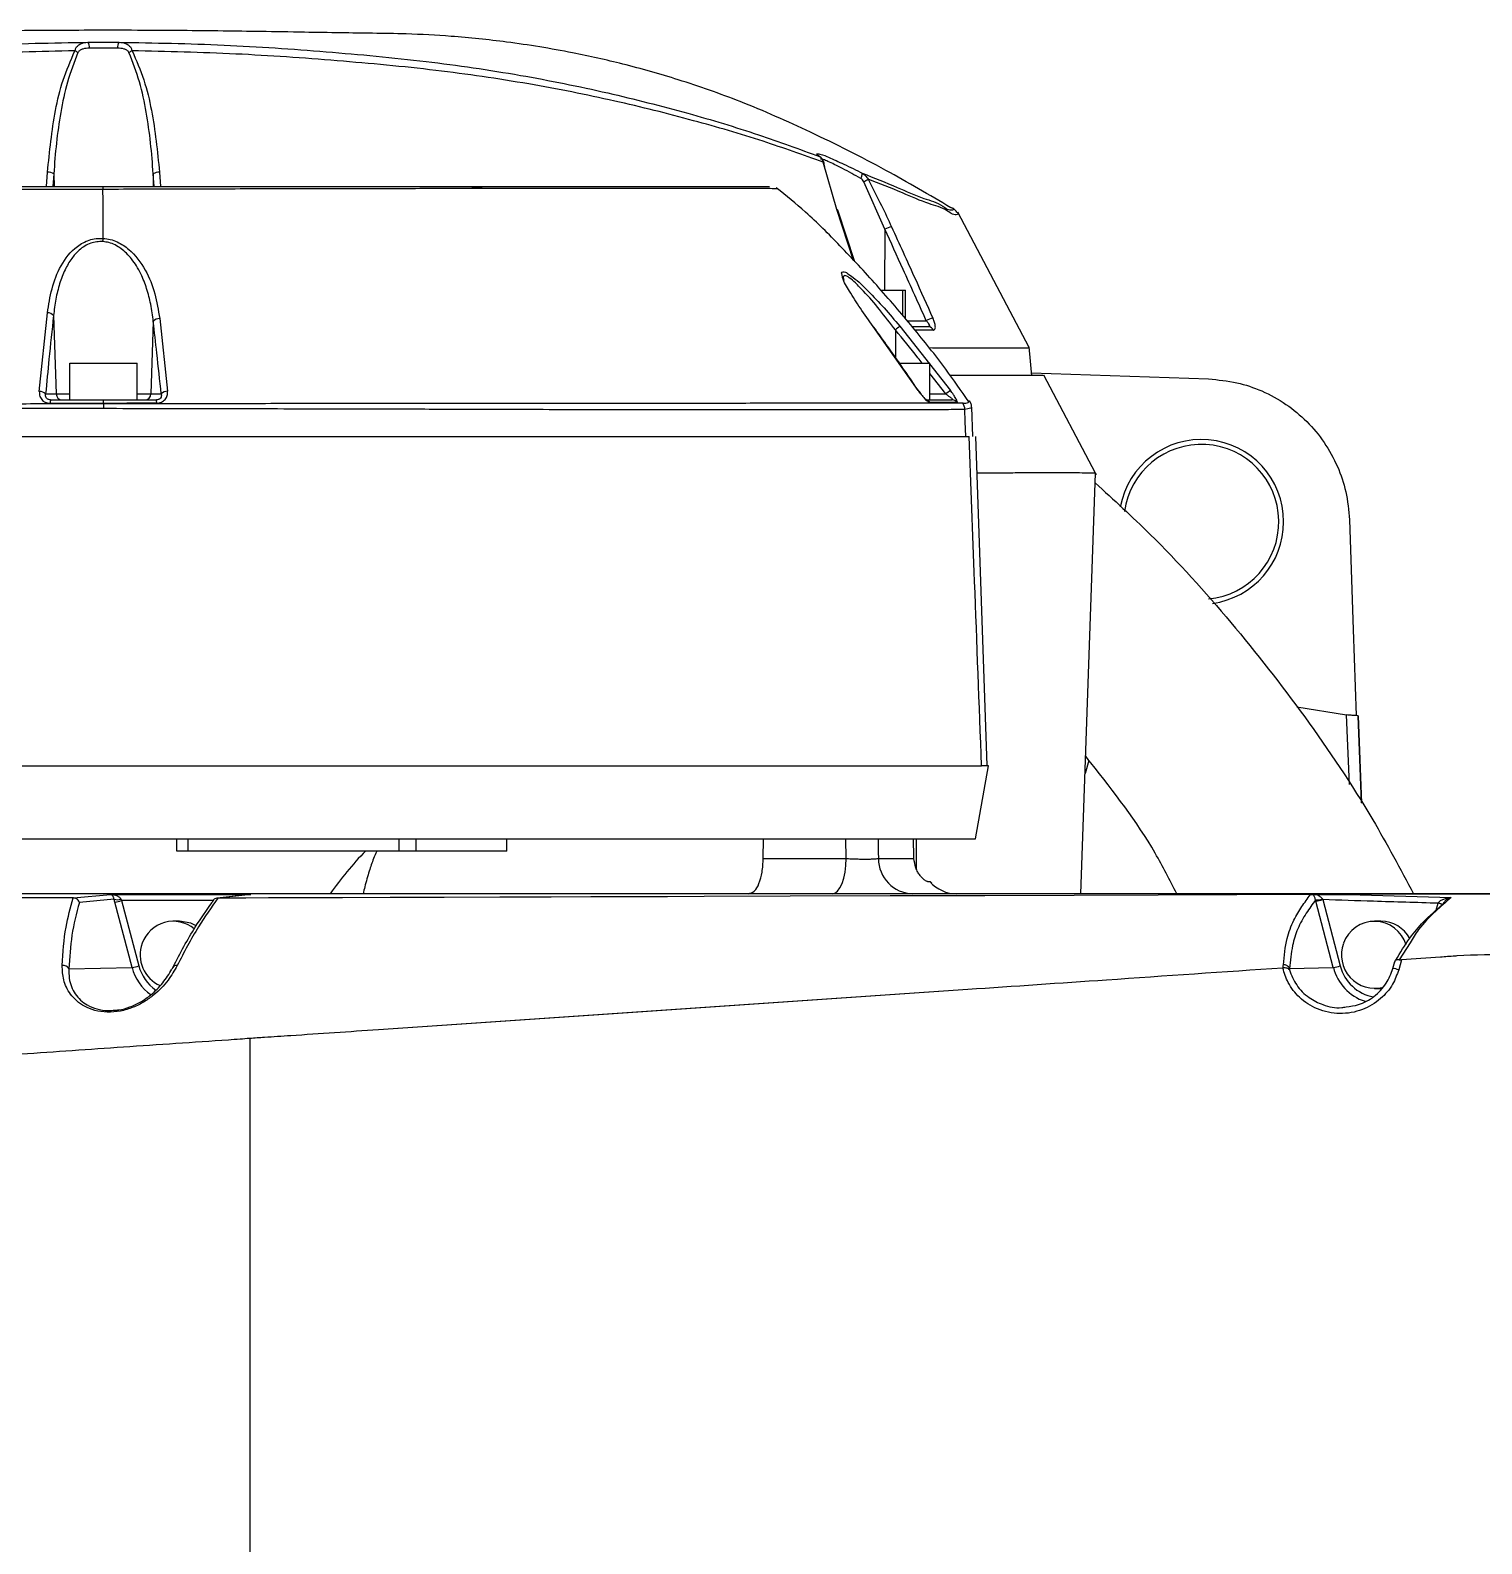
# Model space of a CAD drawing. Header units: millimetres. Extents: x -356 to 237, y 0 to 365.
# Drawn here: x 105.347 to 110.032, y 249.811 to 254.697 of the extents above; entities that cross this region are included whole.
import ezdxf

# ---------------------------------------------------------------- set-up
doc = ezdxf.new("R2010")
doc.units = ezdxf.units.MM

msp = doc.modelspace()

# ---------------------------------------------------------------- linework, layer by layer
at = {"color": 7, "linetype": 'Continuous', "lineweight": 25}
for p, q in [((107.8984, 254.2867), (107.8981, 254.2854)), ((105.3997, 254.1926), (105.4028, 254.2386)), ((105.4231, 254.233), (105.4204, 254.1926)), ((105.4231, 254.233), (105.4238, 254.1926)), ((105.744, 254.2331), (105.7433, 254.1926)), ((105.7467, 254.1926), (105.744, 254.2331)), ((105.7642, 254.2388), (105.7673, 254.1926)), ((107.9503, 254.1181), (107.9064, 254.2708)), ((107.9088, 254.2631), (107.9105, 254.2567)), ((103.1747, 254.1926), (105.5798, 254.1926)), ((105.5798, 254.1926), (107.7331, 254.1926)), ((106.8055, 254.1873), (106.7726, 254.1876)), ((108.1053, 254.0545), (108.0376, 254.2076)), ((108.0045, 253.9536), (107.9503, 254.1181)), ((108.009, 253.9487), (107.9533, 254.116)), ((108.3201, 254.1238), (108.319, 254.1244)), ((108.1053, 254.0545), (108.1044, 253.858)), ((107.9713, 253.8982), (107.9731, 253.8902)), ((108.0927, 253.858), (108.1638, 253.858)), ((108.1638, 253.858), (108.1721, 253.858)), ((108.1638, 253.7745), (108.1638, 253.858)), ((108.1721, 253.7648), (108.1721, 253.858)), ((105.3764, 253.5306), (105.4026, 253.7845)), ((105.4222, 253.7757), (105.4308, 253.5227)), ((105.7442, 253.7569), (105.7363, 253.5227)), ((105.7648, 253.766), (105.7902, 253.5312)), ((108.2132, 253.5338), (108.068, 253.7404)), ((108.1538, 253.7412), (108.3172, 253.5336)), ((108.1769, 253.7592), (108.2392, 253.7592)), ((108.1935, 253.7399), (108.2457, 253.7399)), ((108.1392, 253.7294), (108.1393, 253.6411)), ((108.262, 253.7285), (108.2028, 253.7283)), ((105.4753, 253.5037), (105.4753, 253.6218)), ((105.4753, 253.6218), (105.6918, 253.6218)), ((105.6918, 253.5037), (105.6918, 253.6218)), ((108.1515, 253.6218), (108.2508, 253.6218)), ((108.2508, 253.5037), (108.2508, 253.6218)), ((108.302, 253.5227), (108.2508, 253.5892)), ((108.6158, 253.5824), (108.3162, 253.5824)), ((108.5789, 253.591), (109.1501, 253.571)), ((108.7853, 253.2674), (108.6182, 253.5837)), ((105.3966, 253.5227), (105.4308, 253.5227)), ((105.4128, 253.5037), (105.5676, 253.5037)), ((105.4308, 253.5227), (105.4753, 253.5227)), ((105.5676, 253.5037), (105.5835, 253.5036)), ((105.5835, 253.5036), (105.5997, 253.5037)), ((105.5997, 253.5037), (105.7541, 253.5037)), ((105.6918, 253.5227), (105.7363, 253.5227)), ((105.7363, 253.5227), (105.7698, 253.5227)), ((108.2202, 253.5242), (108.2148, 253.5319)), ((108.2358, 253.5037), (108.3226, 253.5037)), ((108.2508, 253.5227), (108.302, 253.5227)), ((108.3891, 253.385), (108.3858, 253.4801)), ((102.7642, 253.3855), (108.3774, 253.3855)), ((108.4361, 252.3237), (108.3988, 253.3856)), ((108.7379, 251.9092), (108.7854, 253.2674)), ((108.7883, 253.2616), (108.7854, 253.2673)), ((109.4348, 252.5129), (109.5956, 252.4866)), ((109.6047, 252.262), (109.5956, 252.4866)), ((109.6439, 252.2028), (109.6325, 252.484)), ((109.6328, 252.4839), (109.6442, 252.2023)), ((102.7273, 252.3226), (108.4174, 252.3226)), ((108.3984, 252.0863), (108.44, 252.3226)), ((108.44, 252.3226), (108.4174, 252.3226)), ((108.7638, 252.3399), (108.7515, 252.2981)), ((108.7638, 252.3399), (108.7535, 252.3539)), ((108.7705, 252.332), (108.7638, 252.3399)), ((102.7689, 252.0863), (108.3984, 252.0863)), ((105.8202, 252.047), (105.8202, 252.0863)), ((105.8557, 252.0863), (105.8557, 252.047)), ((106.5383, 252.047), (106.5383, 252.0863)), ((106.5912, 252.0863), (106.5912, 252.047)), ((106.8851, 252.047), (106.8851, 252.0863)), ((107.7129, 252.0232), (107.7137, 252.0863)), ((107.9808, 252.0232), (107.9796, 252.0863)), ((108.1992, 252.0273), (108.1976, 252.0863)), ((108.2078, 251.988), (108.2078, 252.0863)), ((105.8557, 252.047), (105.8202, 252.047)), ((106.5383, 252.047), (105.8557, 252.047)), ((106.5912, 252.047), (106.5383, 252.047)), ((106.8851, 252.047), (106.5912, 252.047)), ((107.7129, 252.0232), (107.9808, 252.0232)), ((108.0846, 252.0232), (108.1994, 252.0232)), ((108.2435, 251.9485), (108.251, 251.9485)), ((108.2567, 251.9433), (108.2511, 251.9493)), ((110.2408, 251.9092), (103.875, 251.9092)), ((105.4854, 251.8959), (105.4864, 251.8959)), ((105.4864, 251.8959), (105.606, 251.9071)), ((105.6177, 251.8919), (105.5056, 251.8814)), ((105.606, 251.9071), (106.059, 251.9071)), ((105.6421, 251.8874), (105.6977, 251.6766)), ((105.937, 251.8874), (105.6421, 251.8874)), ((106.0574, 251.907), (105.9501, 251.8954)), ((106.059, 251.9071), (105.9523, 251.8955)), ((105.9523, 251.8955), (105.9529, 251.8955)), ((109.5528, 251.6715), (109.4964, 251.8853)), ((109.4983, 251.9069), (109.603, 251.907)), ((109.5185, 251.8904), (109.5749, 251.6766)), ((109.603, 251.907), (109.9336, 251.897)), ((105.6756, 251.6715), (105.62, 251.8823)), ((109.8851, 251.8561), (109.8911, 251.8787)), ((109.8911, 251.8787), (109.8917, 251.8799)), ((105.8291, 251.8206), (105.8086, 251.8206)), ((109.7063, 251.8206), (109.6858, 251.8206)), ((109.8005, 251.7507), (109.7657, 251.6963)), ((109.7449, 251.6685), (109.751, 251.6905)), ((109.751, 251.6905), (109.7508, 251.6888)), ((109.7728, 251.6961), (109.7639, 251.664)), ((105.4721, 251.6666), (105.6756, 251.6715)), ((109.4114, 251.6681), (109.5528, 251.6715)), ((108.3734, 251.6002), (106.4707, 251.4702)), ((109.6858, 251.604), (109.7063, 251.604))]:
    msp.add_line(p, q, dxfattribs=at)
at = {"color": 7, "linetype": 'Continuous', "lineweight": 25, "flags": 128}
for points in [[(107.9533, 254.116), (107.9532, 254.1164), (107.9527, 254.1172), (107.9517, 254.1178), (107.9503, 254.1181)], [(108.5712, 253.6728), (108.4989, 253.8096), (108.3407, 254.1091)], [(108.5797, 253.5815), (108.5756, 253.6282), (108.5715, 253.6748)], [(108.2148, 253.5319), (108.2148, 253.5326), (108.2142, 253.5333), (108.2132, 253.5338)], [(105.5835, 253.4923), (105.4872, 253.4924), (105.4118, 253.4925)], [(105.7552, 253.4932), (105.6592, 253.4927), (105.5835, 253.4923)], [(105.5835, 253.4923), (105.5835, 253.4841), (105.5835, 253.4753)], [(108.367, 253.3855), (108.3651, 253.4342), (108.3637, 253.4724)], [(109.6049, 253.1163), (109.6173, 252.7624), (109.627, 252.4843)], [(107.9357, 251.9092), (107.9443, 251.9113), (107.9526, 251.9178), (107.9603, 251.9282), (107.9671, 251.9423), (107.9727, 251.9595), (107.9769, 251.9792), (107.9797, 252.0007), (107.9808, 252.0232)], [(109.4788, 251.9066), (109.2418, 251.9059), (108.9877, 251.905), (108.7163, 251.9042), (108.4278, 251.9032), (108.1221, 251.9023), (107.7993, 251.9012), (107.5224, 251.9004), (107.4041, 251.9), (107.2822, 251.8996), (107.1569, 251.8992), (107.028, 251.8988), (106.863, 251.8983), (106.6825, 251.8977), (106.5087, 251.8972), (106.3551, 251.8967), (106.1959, 251.8962), (106.1165, 251.8959), (106.0426, 251.8957), (105.9971, 251.8956), (105.9529, 251.8955)], [(110.2408, 251.9092), (110.2244, 251.9091), (110.1924, 251.909), (110.0813, 251.9086), (110.0784, 251.9086), (110.0735, 251.9086), (110.0576, 251.9086), (110.0016, 251.9084), (109.9219, 251.9081), (109.603, 251.907)], [(109.8917, 251.8799), (109.8952, 251.879), (109.8985, 251.8781), (109.9013, 251.8774), (109.9037, 251.8768), (109.9056, 251.8763), (109.9068, 251.876), (109.9073, 251.876), (109.9071, 251.8761)], [(105.8825, 251.806), (105.8656, 251.8141), (105.8291, 251.8206)], [(108.3734, 251.6002), (107.3079, 251.5274), (106.4707, 251.4702)], [(106.0553, 251.4423), (106.0557, 250.3919), (106.056, 249.5666)]]:
    msp.add_lwpolyline(points, dxfattribs=at)
at = {"color": 7, "linetype": 'Continuous', "lineweight": 25}
for centre, radius, start, end in [((105.4607, 254.5646), 0.0724, 56.0101, 65.1474), ((105.5138, 254.6424), 0.0248, 351.4547, 39.1379), ((105.6533, 254.6424), 0.0248, 140.8852, 188.5351), ((105.7066, 254.5642), 0.0729, 114.9032, 123.9798), ((107.8878, 254.2734), 0.017, 38.8161, 65.2087), ((105.4045, 254.2055), 0.0332, 55.8669, 92.8737), ((105.7626, 254.2057), 0.0331, 87.1363, 124.1649), ((107.9046, 254.266), 0.00512, 324.8113, 69.6792), ((108.0039, 254.2341), 0.0287, 325.9733, 1.8899), ((107.977, 254.3226), 0.13, 297.7986, 304.6979), ((108.1473, 253.9755), 0.0895, 103.2677, 117.998), ((105.4033, 253.7599), 0.0246, 39.9528, 91.8181), ((105.7635, 253.7411), 0.025, 86.9835, 140.748), ((108.0678, 253.7386), 0.00182, 356.9777, 84.062), ((108.429, 253.3863), 0.4491, 127.7966, 130.1902), ((108.2818, 253.678), 0.0918, 103.379, 117.6683), ((108.2453, 253.7219), 0.0179, 21.3434, 88.6493), ((105.3778, 253.5043), 0.0263, 44.2062, 92.9773), ((105.4496, 253.4945), 0.0379, 166.0435, 183.028), ((105.4501, 253.523), 0.0193, 180.9717, 269.0424), ((105.717, 253.523), 0.0193, 270.9616, 359.0243), ((105.7217, 253.495), 0.0335, 356.8615, 14.9753), ((105.7889, 253.5058), 0.0255, 87.0644, 138.4979), ((108.2355, 253.485), 0.0187, 34.6751, 77.1637), ((108.5415, 253.2047), 0.3981, 124.2855, 126.988), ((108.3226, 253.4843), 0.0193, 34.8557, 89.8352), ((108.3241, 253.471), 0.0396, 1.9631, 34.8042), ((109.1268, 253.11), 0.2657, 0.0002, 169.8245), ((109.1268, 253.11), 0.25, 275.2941, 172.4352), ((109.1268, 253.1099), 0.2657, 277.7815, 0.0015), ((107.1193, 251.3625), 0.972, 135.2388, 145.7787), ((108.1988, 252.0233), 0.1142, 180.0675, 268.1186), ((108.338, 252.025), 0.1159, 221.3166, 269.9207), ((105.6282, 251.9232), 0.0331, 251.4552, 290.233), ((105.5887, 252.0685), 0.1888, 279.5565, 286.4381), ((109.4983, 251.949), 0.0596, 267.1747, 288.642), ((109.4653, 252.0705), 0.1877, 279.5268, 286.4474), ((109.8727, 251.7949), 0.0858, 66.6729, 77.6391), ((109.9065, 251.8739), 0.000304, 260.3086, 311.0156), ((105.8086, 251.7144), 0.1061, 50.2388, 160.7513), ((109.6858, 251.7142), 0.1062, 16.6251, 160.6488), ((109.706, 251.7142), 0.1064, 28.555, 89.8161), ((105.8107, 251.7123), 0.1088, 160.0656, 246.0989), ((109.6864, 251.7118), 0.1075, 159.5626, 284.9203), ((105.4537, 251.658), 0.0204, 25.1299, 99.2173), ((105.6446, 251.8565), 0.1877, 279.5241, 286.4473), ((105.828, 251.7113), 0.1575, 194.6497, 234.6243), ((105.831, 251.7114), 0.1378, 194.6419, 235.0099), ((105.819, 251.6633), 0.0149, 80.1361, 167.4041), ((109.5218, 251.8567), 0.1878, 279.5286, 286.4455), ((109.7044, 251.7107), 0.1565, 194.5316, 251.6231), ((109.7073, 251.7108), 0.1367, 194.4863, 259.7108), ((109.7206, 251.5257), 0.1449, 72.6194, 80.3409)]:
    msp.add_arc(centre, radius, start, end, dxfattribs=at)
for points, knots in [([(108.3186, 254.1238), (108.249, 254.1648), (108.101, 254.2519), (107.8737, 254.3657), (107.6506, 254.4649), (107.4474, 254.5361), (107.2664, 254.5874), (107.0816, 254.6287), (106.8967, 254.6589), (106.7173, 254.6772), (106.5727, 254.6852), (106.454, 254.6867), (106.3443, 254.6883), (106.2239, 254.6903), (106.0972, 254.6924), (105.9655, 254.6942), (105.833, 254.6957), (105.6893, 254.6965), (105.5437, 254.6966), (105.3981, 254.696), (105.2618, 254.6949), (105.1324, 254.6933), (105.0231, 254.6916), (104.9409, 254.6903), (104.8845, 254.6894), (104.8326, 254.6885), (104.7623, 254.6874), (104.6551, 254.6863), (104.5094, 254.6815), (104.3238, 254.6652), (104.1024, 254.6326), (103.8645, 254.579), (103.6089, 254.5003), (103.3391, 254.3886), (103.0696, 254.2551), (102.8956, 254.1505), (102.8179, 254.1037)], [0, 0, 0, 0, 0.042317, 0.089996, 0.133112, 0.170162, 0.202711, 0.231659, 0.269359, 0.300793, 0.326131, 0.345201, 0.363018, 0.383587, 0.408298, 0.429454, 0.452599, 0.477716, 0.504787, 0.528891, 0.554031, 0.576178, 0.596736, 0.611307, 0.619266, 0.626248, 0.638513, 0.65615, 0.682407, 0.714891, 0.753716, 0.799573, 0.842587, 0.893645, 0.952443, 1, 1, 1, 1]), ([(105.4912, 254.6303), (105.3787, 254.6278), (105.1562, 254.6227), (104.829, 254.5989), (104.5139, 254.5699), (104.2161, 254.526), (103.9395, 254.4709), (103.6878, 254.4078), (103.4636, 254.3419), (103.3252, 254.2922), (103.2606, 254.2689)], [0, 0, 0, 0, 0.148571, 0.294036, 0.433279, 0.566535, 0.691516, 0.805765, 0.909264, 1, 1, 1, 1]), ([(103.2725, 254.2891), (103.3381, 254.3131), (103.4785, 254.3646), (103.7061, 254.4329), (103.9618, 254.4979), (104.2427, 254.5546), (104.5449, 254.599), (104.864, 254.6282), (105.1947, 254.6518), (105.4195, 254.6559), (105.533, 254.658)], [0, 0, 0, 0, 0.090981, 0.194791, 0.309377, 0.434709, 0.568061, 0.707085, 0.852151, 1, 1, 1, 1]), ([(105.4028, 254.2386), (105.4095, 254.3053), (105.4196, 254.4053), (105.4506, 254.5369), (105.4776, 254.599), (105.4912, 254.6303)], [0, 0, 0, 0, 0.497406, 0.746916, 1, 1, 1, 1]), ([(105.5012, 254.6247), (105.489, 254.5932), (105.4648, 254.5304), (105.4449, 254.4317), (105.4303, 254.3327), (105.4255, 254.2662), (105.4231, 254.233)], [0, 0, 0, 0, 0.252226, 0.501724, 0.750622, 1, 1, 1, 1]), ([(105.4912, 254.6303), (105.4922, 254.6334), (105.494, 254.639), (105.5002, 254.6473), (105.5126, 254.6562), (105.525, 254.6573), (105.533, 254.658)], [0, 0, 0, 0, 0.178447, 0.32469, 0.566604, 1, 1, 1, 1]), ([(105.5383, 254.6387), (105.5312, 254.6384), (105.5207, 254.6379), (105.5093, 254.6333), (105.5038, 254.6291), (105.5021, 254.6261), (105.5012, 254.6247)], [0, 0, 0, 0, 0.509384, 0.751861, 0.878872, 1, 1, 1, 1]), ([(105.533, 254.658), (105.5518, 254.6583), (105.5855, 254.6587), (105.6192, 254.6582), (105.634, 254.658)], [0, 0, 0, 0, 0.558927, 1, 1, 1, 1]), ([(105.6288, 254.6387), (105.6137, 254.6389), (105.5835, 254.6394), (105.5534, 254.6389), (105.5383, 254.6387)], [0, 0, 0, 0, 0.500013, 1, 1, 1, 1]), ([(105.6658, 254.6247), (105.665, 254.6261), (105.6633, 254.629), (105.6578, 254.6332), (105.6464, 254.6379), (105.6359, 254.6384), (105.6288, 254.6387)], [0, 0, 0, 0, 0.116477, 0.245511, 0.488582, 1, 1, 1, 1]), ([(105.634, 254.658), (105.7469, 254.6559), (105.9701, 254.6519), (106.3003, 254.6285), (106.6197, 254.5993), (106.9229, 254.5549), (107.2048, 254.498), (107.461, 254.4328), (107.6893, 254.3643), (107.8294, 254.3128), (107.8949, 254.2888)], [0, 0, 0, 0, 0.147075, 0.29069, 0.431075, 0.564792, 0.689696, 0.805592, 0.909034, 1, 1, 1, 1]), ([(105.634, 254.658), (105.642, 254.6573), (105.6544, 254.6562), (105.6668, 254.6473), (105.673, 254.639), (105.6749, 254.6334), (105.6759, 254.6304)], [0, 0, 0, 0, 0.43347, 0.675367, 0.82162, 1, 1, 1, 1]), ([(105.744, 254.2331), (105.7415, 254.2664), (105.7367, 254.3331), (105.7221, 254.4322), (105.7021, 254.5309), (105.6779, 254.5934), (105.6658, 254.6247)], [0, 0, 0, 0, 0.249745, 0.499768, 0.749256, 1, 1, 1, 1]), ([(105.6759, 254.6304), (105.6894, 254.5993), (105.7163, 254.5374), (105.7473, 254.4059), (105.7575, 254.3056), (105.7642, 254.2388)], [0, 0, 0, 0, 0.25133, 0.500821, 1, 1, 1, 1]), ([(107.9064, 254.2708), (107.8419, 254.2939), (107.7039, 254.3432), (107.4792, 254.4089), (107.2271, 254.4717), (106.9496, 254.5268), (106.6507, 254.5705), (106.3352, 254.5993), (106.0085, 254.6228), (105.7876, 254.6278), (105.6759, 254.6304)], [0, 0, 0, 0, 0.0905468, 0.193578, 0.3091219, 0.4337747, 0.5672582, 0.7080876, 0.8523397, 1, 1, 1, 1]), ([(107.8949, 254.2888), (107.8899, 254.2925), (107.8807, 254.2994), (107.9061, 254.2953), (107.9288, 254.2835), (107.9781, 254.2631), (108.0132, 254.245), (108.0326, 254.235)], [0, 0, 0, 0, 0.072597, 0.131029, 0.302487, 0.615751, 1, 1, 1, 1]), ([(107.9064, 254.2708), (107.9058, 254.2729), (107.9046, 254.2769), (107.9012, 254.2834), (107.8973, 254.2867), (107.8949, 254.2888)], [0, 0, 0, 0, 0.3038554, 0.5699757, 1, 1, 1, 1]), ([(108.0277, 254.218), (108.0081, 254.229), (107.9799, 254.2449), (107.9443, 254.263), (107.9234, 254.2724), (107.9089, 254.279), (107.9008, 254.2805), (107.8981, 254.281)], [0, 0, 0, 0, 0.466757, 0.672248, 0.828442, 0.943209, 1, 1, 1, 1]), ([(107.9097, 254.2672), (107.9091, 254.2693), (107.908, 254.2735), (107.9046, 254.2805), (107.9008, 254.2843), (107.8984, 254.2867)], [0, 0, 0, 0, 0.297399, 0.559316, 1, 1, 1, 1]), ([(108.0326, 254.235), (108.0363, 254.2326), (108.0441, 254.2277), (108.0486, 254.2198), (108.051, 254.2157)], [0, 0, 0, 0, 0.485647, 1, 1, 1, 1]), ([(108.0326, 254.235), (108.0701, 254.2203), (108.1367, 254.1943), (108.2216, 254.1544), (108.2845, 254.1388), (108.3122, 254.1131), (108.3315, 254.1197), (108.3248, 254.1221), (108.3201, 254.1238)], [0, 0, 0, 0, 0.368537, 0.653771, 0.853766, 0.958783, 0.971157, 1, 1, 1, 1]), ([(105.5818, 254.1831), (105.4949, 254.1828), (105.3214, 254.1822), (105.0624, 254.1813), (104.8078, 254.1802), (104.5604, 254.1792), (104.3229, 254.178), (104.0981, 254.1769), (103.8888, 254.1759), (103.6974, 254.1749), (103.5263, 254.1741), (103.3776, 254.1734), (103.2531, 254.1729), (103.1782, 254.1726), (103.1449, 254.1725)], [0, 0, 0, 0, 0.107035, 0.213587, 0.318898, 0.420472, 0.518138, 0.611206, 0.697211, 0.775897, 0.846729, 0.907843, 0.959048, 1, 1, 1, 1]), ([(105.5798, 254.1926), (105.5802, 254.1918), (105.5816, 254.1888), (105.5818, 254.1855), (105.5818, 254.183)], [0, 0, 0, 0, 0.274003, 1, 1, 1, 1]), ([(107.7579, 254.1851), (107.7505, 254.1852), (107.7256, 254.1855), (107.6736, 254.1855), (107.5928, 254.1857), (107.4842, 254.1857), (107.3493, 254.1858), (107.1899, 254.1858), (107.0079, 254.1857), (106.8055, 254.1856), (106.5853, 254.1853), (106.35, 254.185), (106.1021, 254.1845), (105.8445, 254.1838), (105.6701, 254.1833), (105.5818, 254.183)], [0, 0, 0, 0, 0.010232, 0.034401, 0.071714, 0.121619, 0.184105, 0.257615, 0.341334, 0.435136, 0.536642, 0.644812, 0.7596, 0.878341, 1, 1, 1, 1]), ([(105.5823, 254.025), (105.5822, 254.0584), (105.5821, 254.1111), (105.5819, 254.1638), (105.5818, 254.183)], [0, 0, 0, 0, 0.633891, 1, 1, 1, 1]), ([(108.3759, 253.4976), (108.3516, 253.533), (108.2949, 253.6153), (108.1947, 253.7399), (108.0811, 253.873), (107.9653, 253.9972), (107.859, 254.1044), (107.7869, 254.1624), (107.7551, 254.188)], [0, 0, 0, 0, 0.138375, 0.321669, 0.514597, 0.701988, 0.868716, 1, 1, 1, 1]), ([(107.7587, 254.185), (107.759, 254.185), (107.7598, 254.185), (107.759, 254.185), (107.7586, 254.1851)], [0, 0, 0, 0, 0.490136, 1, 1, 1, 1]), ([(108.0376, 254.2076), (108.0363, 254.2097), (108.0338, 254.2139), (108.0297, 254.2166), (108.0277, 254.218)], [0, 0, 0, 0, 0.501374, 1, 1, 1, 1]), ([(108.051, 254.2157), (108.0658, 254.1874), (108.0923, 254.137), (108.1163, 254.0853), (108.1268, 254.0626)], [0, 0, 0, 0, 0.560828, 1, 1, 1, 1]), ([(108.3413, 254.1031), (108.3407, 254.1027), (108.3303, 254.0964), (108.2971, 254.1241), (108.2396, 254.1368), (108.1536, 254.1765), (108.088, 254.2016), (108.051, 254.2157)], [0, 0, 0, 0, 0.007425, 0.114788, 0.321322, 0.617007, 1, 1, 1, 1]), ([(108.3406, 254.1067), (108.339, 254.1089), (108.3338, 254.116), (108.3262, 254.1206), (108.3209, 254.1238)], [0, 0, 0, 0, 0.302793, 1, 1, 1, 1]), ([(108.2392, 253.7592), (108.2143, 253.8144), (108.1698, 253.9129), (108.125, 254.0113), (108.1053, 254.0545)], [0, 0, 0, 0, 0.560018, 1, 1, 1, 1]), ([(108.1268, 254.0626), (108.1518, 254.0075), (108.1966, 253.9091), (108.241, 253.8106), (108.2605, 253.7672)], [0, 0, 0, 0, 0.5599785, 1, 1, 1, 1]), ([(105.4026, 253.7845), (105.4066, 253.8107), (105.4145, 253.863), (105.4435, 253.9384), (105.4863, 253.9944), (105.5304, 254.0183), (105.5594, 254.0252), (105.5747, 254.025), (105.5823, 254.025)], [0, 0, 0, 0, 0.240583, 0.481563, 0.730285, 0.861882, 0.930512, 1, 1, 1, 1]), ([(105.5816, 254.0144), (105.575, 254.0145), (105.5615, 254.0147), (105.5416, 254.0095), (105.5224, 254.0004), (105.501, 253.9845), (105.4787, 253.9591), (105.4575, 253.9224), (105.4408, 253.878), (105.4285, 253.8282), (105.4244, 253.7935), (105.4222, 253.7757)], [0, 0, 0, 0, 0.063302, 0.127357, 0.193983, 0.264903, 0.379409, 0.512789, 0.667284, 0.82911, 1, 1, 1, 1]), ([(105.5816, 254.0144), (105.5818, 254.0163), (105.582, 254.0198), (105.5822, 254.0233), (105.5823, 254.025)], [0, 0, 0, 0, 0.52413, 1, 1, 1, 1]), ([(105.7442, 253.7569), (105.7418, 253.7754), (105.7373, 253.8112), (105.7239, 253.8625), (105.7079, 253.904), (105.6908, 253.9355), (105.6753, 253.958), (105.6537, 253.9824), (105.6288, 254.001), (105.6017, 254.0118), (105.5882, 254.0136), (105.5816, 254.0144)], [0, 0, 0, 0, 0.170532, 0.330724, 0.485495, 0.576592, 0.659544, 0.734869, 0.875475, 0.939169, 1, 1, 1, 1]), ([(105.5823, 254.025), (105.5901, 254.024), (105.6056, 254.0221), (105.6346, 254.0114), (105.6779, 253.9831), (105.7209, 253.9248), (105.752, 253.8471), (105.7605, 253.793), (105.7648, 253.766)], [0, 0, 0, 0, 0.068995, 0.137387, 0.269344, 0.518921, 0.76007, 1, 1, 1, 1]), ([(107.9666, 253.9094), (107.9662, 253.9104), (107.9651, 253.9137), (107.9737, 253.9203), (107.9873, 253.9093), (108.0145, 253.8917), (108.0541, 253.852), (108.1039, 253.8001), (108.1369, 253.7611), (108.1538, 253.7412)], [0, 0, 0, 0, 0.011172, 0.037693, 0.090691, 0.179945, 0.423608, 0.706073, 1, 1, 1, 1]), ([(108.068, 253.7404), (108.0538, 253.76), (108.0268, 253.7972), (107.9945, 253.85), (107.9708, 253.8859), (107.9672, 253.9058), (107.9666, 253.9094)], [0, 0, 0, 0, 0.365852, 0.694776, 0.944398, 1, 1, 1, 1]), ([(108.1392, 253.7294), (108.1225, 253.7513), (108.0898, 253.7942), (108.0466, 253.8448), (108.0134, 253.8784), (107.9952, 253.895), (107.9833, 253.9023), (107.977, 253.9055), (107.9713, 253.9034), (107.9713, 253.9001), (107.9713, 253.8982)], [0, 0, 0, 0, 0.331024, 0.646108, 0.795359, 0.898188, 0.938388, 0.964004, 0.979708, 1, 1, 1, 1]), ([(105.4222, 253.7757), (105.4172, 253.7287), (105.4082, 253.6445), (105.4002, 253.5601), (105.3966, 253.5227)], [0, 0, 0, 0, 0.556911, 1, 1, 1, 1]), ([(105.7698, 253.5227), (105.7652, 253.5666), (105.7569, 253.6447), (105.7481, 253.7227), (105.7442, 253.7569)], [0, 0, 0, 0, 0.562103, 1, 1, 1, 1]), ([(108.2392, 253.7592), (108.2411, 253.7569), (108.2446, 253.7528), (108.2479, 253.7473), (108.249, 253.7436), (108.249, 253.7415), (108.2476, 253.74), (108.2464, 253.7399), (108.2457, 253.7399)], [0, 0, 0, 0, 0.374051, 0.669721, 0.777573, 0.854455, 0.919949, 1, 1, 1, 1]), ([(108.262, 253.7285), (108.263, 253.7286), (108.2651, 253.7289), (108.2674, 253.7318), (108.2683, 253.7358), (108.2684, 253.7431), (108.266, 253.7539), (108.2625, 253.7625), (108.2605, 253.7672)], [0, 0, 0, 0, 0.0699534, 0.1425405, 0.2348328, 0.3511089, 0.6486733, 1, 1, 1, 1]), ([(108.2137, 253.5335), (108.1926, 253.5645), (108.1455, 253.6335), (108.0966, 253.7012), (108.0696, 253.7385)], [0, 0, 0, 0, 0.448741, 1, 1, 1, 1]), ([(108.2258, 253.6218), (108.2213, 253.6277), (108.1933, 253.6643), (108.1639, 253.6997), (108.1392, 253.7294)], [0, 0, 0, 0, 0.16196, 1, 1, 1, 1]), ([(108.2472, 253.6721), (108.2795, 253.672), (108.3509, 253.6719), (108.466, 253.6718), (108.5057, 253.6717), (108.581, 253.6716), (108.5699, 253.6716), (108.569, 253.6716)], [0, 0, 0, 0, 0.305211, 0.676723, 0.905794, 0.992756, 1, 1, 1, 1]), ([(109.1501, 253.571), (109.1808, 253.5682), (109.2396, 253.5628), (109.3242, 253.5339), (109.4009, 253.4918), (109.469, 253.4353), (109.5256, 253.3672), (109.5678, 253.2904), (109.5968, 253.2058), (109.6021, 253.1468), (109.6049, 253.1163)], [0, 0, 0, 0, 0.130211, 0.249973, 0.3762, 0.499811, 0.623695, 0.749577, 0.870189, 1, 1, 1, 1]), ([(105.3764, 253.5306), (105.3765, 253.5252), (105.3768, 253.5145), (105.3857, 253.5015), (105.3982, 253.4938), (105.4072, 253.493), (105.4118, 253.4925)], [0, 0, 0, 0, 0.269042, 0.542305, 0.766906, 1, 1, 1, 1]), ([(105.4128, 253.5037), (105.4115, 253.5037), (105.4088, 253.5039), (105.4051, 253.505), (105.4019, 253.5069), (105.3993, 253.5093), (105.3974, 253.5123), (105.3959, 253.5168), (105.3964, 253.5203), (105.3966, 253.5227)], [0, 0, 0, 0, 0.140702, 0.273059, 0.398864, 0.522538, 0.637642, 0.759452, 1, 1, 1, 1]), ([(105.5835, 253.4923), (105.5835, 253.4937), (105.5835, 253.4964), (105.5835, 253.4999), (105.5835, 253.5022), (105.5835, 253.5033), (105.5835, 253.5036)], [0, 0, 0, 0, 0.387282, 0.7076774, 0.9182473, 1, 1, 1, 1]), ([(105.7698, 253.5227), (105.7701, 253.5203), (105.7708, 253.5158), (105.7684, 253.5102), (105.7651, 253.5069), (105.7619, 253.505), (105.7581, 253.5039), (105.7555, 253.5037), (105.7541, 253.5037)], [0, 0, 0, 0, 0.2403008, 0.4738806, 0.5977675, 0.7232624, 0.8570401, 1, 1, 1, 1]), ([(105.7552, 253.4932), (105.7579, 253.4933), (105.7631, 253.4936), (105.7705, 253.496), (105.7771, 253.4998), (105.7842, 253.5064), (105.7902, 253.5171), (105.7902, 253.5265), (105.7902, 253.5312)], [0, 0, 0, 0, 0.135351, 0.26804, 0.397531, 0.522518, 0.762839, 1, 1, 1, 1]), ([(108.2132, 253.5338), (108.2164, 253.5293), (108.2227, 253.5204), (108.2314, 253.5103), (108.2385, 253.5032), (108.2432, 253.4993), (108.2472, 253.4965), (108.2498, 253.4959), (108.2509, 253.4956)], [0, 0, 0, 0, 0.30096, 0.598981, 0.735095, 0.85137, 0.94052, 1, 1, 1, 1]), ([(108.2401, 253.5031), (108.2398, 253.5032), (108.2388, 253.5034), (108.2372, 253.5049), (108.2358, 253.5061), (108.235, 253.5068)], [0, 0, 0, 0, 0.126578, 0.512739, 1, 1, 1, 1]), ([(108.3384, 253.4954), (108.3257, 253.4954), (108.2966, 253.4955), (108.2674, 253.4956), (108.2509, 253.4956)], [0, 0, 0, 0, 0.4351633, 1, 1, 1, 1]), ([(108.302, 253.5227), (108.3051, 253.5205), (108.3109, 253.5164), (108.3174, 253.5114), (108.3214, 253.5075), (108.3229, 253.5059), (108.3239, 253.504), (108.323, 253.5038), (108.3226, 253.5037)], [0, 0, 0, 0, 0.382205, 0.710039, 0.838455, 0.922136, 0.966026, 1, 1, 1, 1]), ([(108.3384, 253.4954), (108.3388, 253.4956), (108.3398, 253.4965), (108.3385, 253.4995), (108.3371, 253.5032), (108.3329, 253.5106), (108.3264, 253.5209), (108.3204, 253.5292), (108.3172, 253.5336)], [0, 0, 0, 0, 0.026653, 0.083757, 0.181452, 0.312833, 0.637631, 1, 1, 1, 1]), ([(108.3566, 253.4936), (108.3633, 253.4928), (108.3722, 253.4918), (108.3772, 253.4983), (108.3785, 253.5)], [0, 0, 0, 0, 0.7438992, 1, 1, 1, 1]), ([(108.3785, 253.5), (108.3786, 253.5001), (108.3799, 253.5014), (108.3776, 253.4993), (108.3755, 253.4973)], [0, 0, 0, 0, 0.089742, 1, 1, 1, 1]), ([(108.3858, 253.4787), (108.3854, 253.4825), (108.3846, 253.4901), (108.3808, 253.4968), (108.3789, 253.5001)], [0, 0, 0, 0, 0.500618, 1, 1, 1, 1]), ([(105.5835, 253.4753), (105.5449, 253.4754), (105.4713, 253.4756), (105.3663, 253.4758), (105.2722, 253.4761), (105.1888, 253.4763), (105.1163, 253.4765), (105.0395, 253.4767), (104.9413, 253.477), (104.8242, 253.4773), (104.7054, 253.4776), (104.6039, 253.4779), (104.5093, 253.478), (104.4135, 253.4781), (104.309, 253.4782), (104.1991, 253.4781), (104.0916, 253.478), (104.0069, 253.4779), (103.946, 253.4779), (103.9025, 253.478), (103.8572, 253.4781), (103.8102, 253.4782), (103.7616, 253.4783), (103.7116, 253.4785), (103.6604, 253.4788), (103.6087, 253.4791), (103.5498, 253.4793), (103.4795, 253.4793), (103.4034, 253.4793), (103.3336, 253.4794), (103.2806, 253.4794), (103.2381, 253.4796), (103.197, 253.4798), (103.1511, 253.48), (103.1053, 253.4804), (103.0647, 253.4806), (103.0304, 253.4807), (102.998, 253.4808), (102.9673, 253.4809), (102.9383, 253.481), (102.914, 253.481), (102.894, 253.481), (102.8742, 253.4811), (102.8498, 253.4813), (102.8266, 253.4814), (102.8092, 253.4816), (102.7997, 253.4817), (102.7926, 253.4818), (102.7871, 253.4818), (102.783, 253.4818), (102.7801, 253.4817), (102.7783, 253.4817), (102.7775, 253.4815), (102.7772, 253.4815)], [0, 0, 0, 0, 0.0412452, 0.0786589, 0.1122135, 0.1419064, 0.1677545, 0.1897845, 0.2239839, 0.2726731, 0.314982, 0.3510619, 0.3810859, 0.4161933, 0.453489, 0.4927389, 0.533667, 0.5684583, 0.5832659, 0.5987742, 0.6149406, 0.6317158, 0.649048, 0.6668802, 0.6851499, 0.70379, 0.7221081, 0.7481936, 0.7788966, 0.8034694, 0.82278, 0.835569, 0.8488749, 0.8667157, 0.8846836, 0.8978382, 0.910057, 0.9213642, 0.9325285, 0.9428657, 0.9523683, 0.9585178, 0.9642643, 0.9735531, 0.9845362, 0.9890554, 0.9921812, 0.9946882, 0.9966366, 0.9980866, 0.9990936, 0.999714, 1, 1, 1, 1]), ([(102.9089, 253.4877), (102.9139, 253.4877), (102.9243, 253.4878), (102.9407, 253.4879), (102.9584, 253.488), (102.9776, 253.4881), (102.9992, 253.4882), (103.0248, 253.4883), (103.0559, 253.4883), (103.0954, 253.4883), (103.1417, 253.4882), (103.1884, 253.4881), (103.2264, 253.488), (103.2582, 253.488), (103.2881, 253.4881), (103.3226, 253.4881), (103.3602, 253.4882), (103.4027, 253.4884), (103.4481, 253.4886), (103.4935, 253.4887), (103.5354, 253.4888), (103.5727, 253.4888), (103.6464, 253.4888), (103.7504, 253.4887), (103.851, 253.4887), (103.908, 253.4887), (103.9289, 253.4887), (103.9486, 253.4887), (103.9671, 253.4888), (103.9844, 253.4888), (104.0005, 253.4888), (104.0153, 253.4889), (104.0684, 253.4891), (104.154, 253.4894), (104.266, 253.4898), (104.353, 253.49), (104.4168, 253.4902), (104.46, 253.4904), (104.4871, 253.4905), (104.5018, 253.4905), (104.5077, 253.4905), (104.5454, 253.4906), (104.6265, 253.4907), (104.7228, 253.4908), (104.8026, 253.4909), (104.856, 253.4909), (104.9129, 253.4909), (104.9735, 253.491), (105.0693, 253.491), (105.19, 253.4911), (105.3248, 253.4913), (105.4256, 253.4915), (105.496, 253.4916), (105.5401, 253.4918), (105.5663, 253.492), (105.5786, 253.4921), (105.5821, 253.4922), (105.5831, 253.4923), (105.5835, 253.4923)], [0, 0, 0, 0, 0.005609, 0.011706, 0.018318, 0.025474, 0.033205, 0.042589, 0.054145, 0.068156, 0.086853, 0.106103, 0.12054, 0.129421, 0.141806, 0.154106, 0.168111, 0.183932, 0.201798, 0.219102, 0.234822, 0.248798, 0.260898, 0.317544, 0.365482, 0.3737, 0.381496, 0.388861, 0.395784, 0.402257, 0.408273, 0.413824, 0.418905, 0.467813, 0.509908, 0.54454, 0.565328, 0.581506, 0.592967, 0.595725, 0.59795, 0.599638, 0.638026, 0.688921, 0.707584, 0.727553, 0.748843, 0.771471, 0.79545, 0.856304, 0.906842, 0.946672, 0.969367, 0.985842, 0.996059, 0.998815, 0.999604, 1, 1, 1, 1]), ([(105.5835, 253.4923), (105.6044, 253.4922), (105.6596, 253.492), (105.7622, 253.4921), (105.9043, 253.4921), (106.0578, 253.4923), (106.2067, 253.4926), (106.3349, 253.4927), (106.4537, 253.4929), (106.6151, 253.493), (106.8185, 253.4931), (107.0535, 253.4931), (107.2115, 253.4931), (107.2964, 253.4931), (107.3219, 253.4931), (107.3472, 253.493), (107.3723, 253.493), (107.3971, 253.493), (107.4155, 253.493), (107.4319, 253.493), (107.4498, 253.493), (107.5212, 253.4932), (107.6242, 253.4934), (107.7523, 253.4937), (107.8572, 253.4937), (107.9538, 253.4938), (108.0627, 253.4937), (108.1739, 253.4937), (108.2778, 253.4937), (108.3346, 253.4937), (108.3566, 253.4936)], [0, 0, 0, 0, 0.022639, 0.05964, 0.111041, 0.176361, 0.225683, 0.272199, 0.315002, 0.354165, 0.446849, 0.535046, 0.608422, 0.617704, 0.626907, 0.636026, 0.645064, 0.654016, 0.662882, 0.665033, 0.671656, 0.682263, 0.742346, 0.783093, 0.820739, 0.855872, 0.887635, 0.938534, 0.976141, 1, 1, 1, 1]), ([(108.3637, 253.4724), (108.3569, 253.4723), (108.3394, 253.4721), (108.3056, 253.4719), (108.2724, 253.4718), (108.2433, 253.4717), (108.223, 253.4717), (108.2005, 253.4716), (108.1758, 253.4716), (108.1486, 253.4715), (108.1189, 253.4715), (108.0864, 253.4714), (108.0537, 253.4714), (108.0187, 253.4714), (107.9794, 253.4714), (107.9304, 253.4713), (107.8709, 253.4713), (107.8072, 253.4713), (107.7396, 253.4713), (107.6664, 253.4713), (107.5847, 253.4712), (107.5031, 253.4711), (107.4227, 253.4711), (107.335, 253.4712), (107.2259, 253.4714), (107.0927, 253.4717), (106.9476, 253.4722), (106.8055, 253.4726), (106.6805, 253.4729), (106.4967, 253.4734), (106.2448, 253.4739), (105.9165, 253.4747), (105.695, 253.4751), (105.5835, 253.4753)], [0, 0, 0, 0, 0.007295, 0.018936, 0.036507, 0.043073, 0.050359, 0.058414, 0.067291, 0.077042, 0.087719, 0.099375, 0.112065, 0.123051, 0.137103, 0.154569, 0.175848, 0.201382, 0.223245, 0.248781, 0.280383, 0.311407, 0.336837, 0.367103, 0.40609, 0.454555, 0.510776, 0.562671, 0.607877, 0.645744, 0.760986, 0.879636, 1, 1, 1, 1]), ([(108.3833, 253.476), (108.3839, 253.4763), (108.3919, 253.4797), (108.3772, 253.4759), (108.3637, 253.4724)], [0, 0, 0, 0, 0.085687, 1, 1, 1, 1]), ([(108.4174, 252.3226), (108.41, 252.521), (108.3967, 252.8753), (108.3833, 253.2296), (108.3774, 253.3855)], [0, 0, 0, 0, 0.560006, 1, 1, 1, 1]), ([(108.7854, 253.2674), (108.7835, 253.2674), (108.7754, 253.2673), (108.7549, 253.2675), (108.7182, 253.2676), (108.6671, 253.2677), (108.6064, 253.2677), (108.5425, 253.2676), (108.4758, 253.2674), (108.4296, 253.2672), (108.4045, 253.2672), (108.4029, 253.2672)], [0, 0, 0, 0, 0.01434, 0.064243, 0.160744, 0.301981, 0.464976, 0.63696, 0.803269, 0.987771, 1, 1, 1, 1]), ([(108.7843, 253.2355), (108.8441, 253.1809), (108.9991, 253.0397), (109.2258, 252.7875), (109.4662, 252.4801), (109.6635, 252.1869), (109.7691, 251.9896), (109.8121, 251.9092)], [0, 0, 0, 0, 0.144059, 0.372683, 0.602038, 0.837932, 1, 1, 1, 1]), ([(109.6328, 252.4839), (109.6321, 252.484), (109.6289, 252.4842), (109.6215, 252.4847), (109.6097, 252.4855), (109.6006, 252.4862), (109.5956, 252.4866)], [0, 0, 0, 0, 0.055183, 0.264918, 0.596739, 1, 1, 1, 1]), ([(109.0473, 251.9092), (109.025, 251.9534), (108.9489, 252.1043), (108.8444, 252.2377), (108.7705, 252.332)], [0, 0, 0, 0, 0.293167, 1, 1, 1, 1]), ([(108.0833, 252.0863), (108.0834, 252.0836), (108.0838, 252.0625), (108.0842, 252.0415), (108.0846, 252.0232)], [0, 0, 0, 0, 0.12956, 1, 1, 1, 1]), ([(106.4655, 252.047), (106.4619, 252.0389), (106.4526, 252.0179), (106.4399, 251.9795), (106.4288, 251.9416), (106.4234, 251.9169), (106.4217, 251.9092)], [0, 0, 0, 0, 0.181665, 0.476578, 0.836803, 1, 1, 1, 1]), ([(107.6651, 251.9092), (107.6718, 251.9114), (107.6879, 251.9168), (107.7011, 251.9455), (107.7107, 251.9807), (107.7121, 252.0083), (107.7129, 252.0232)], [0, 0, 0, 0, 0.1552226, 0.3743413, 0.6645497, 1, 1, 1, 1]), ([(107.9808, 252.0232), (107.9858, 252.0229), (107.9961, 252.0223), (108.0116, 252.0218), (108.027, 252.0214), (108.0418, 252.0213), (108.0554, 252.0214), (108.0671, 252.0218), (108.0767, 252.0222), (108.0822, 252.0229), (108.0846, 252.0232)], [0, 0, 0, 0, 0.145253, 0.296633, 0.446889, 0.591621, 0.723743, 0.838756, 0.932117, 1, 1, 1, 1]), ([(108.1994, 252.0232), (108.1993, 252.0239), (108.1993, 252.0253), (108.1992, 252.0267), (108.1992, 252.0273)], [0, 0, 0, 0, 0.559282, 1, 1, 1, 1]), ([(108.2435, 251.9485), (108.2422, 251.9489), (108.2387, 251.9497), (108.2332, 251.9537), (108.2261, 251.9598), (108.2185, 251.9686), (108.2112, 251.9798), (108.2027, 251.9977), (108.2007, 252.0129), (108.1994, 252.0232)], [0, 0, 0, 0, 0.0442915, 0.1174139, 0.2211606, 0.3527028, 0.4988402, 0.6625998, 1, 1, 1, 1]), ([(105.4854, 251.8959), (105.4136, 251.8962), (105.2646, 251.8966), (105.0437, 251.8977), (104.8241, 251.899), (104.613, 251.9005), (104.4081, 251.9021), (104.23, 251.9037), (104.0851, 251.9054), (103.974, 251.907), (103.9068, 251.9085), (103.875, 251.9092)], [0, 0, 0, 0, 0.133725, 0.277433, 0.411528, 0.542951, 0.67068, 0.793127, 0.874853, 0.940672, 1, 1, 1, 1]), ([(105.4504, 251.6781), (105.4528, 251.7197), (105.4572, 251.7935), (105.4768, 251.8648), (105.4854, 251.8959)], [0, 0, 0, 0, 0.56305, 1, 1, 1, 1]), ([(105.5056, 251.8814), (105.5046, 251.8838), (105.5027, 251.8884), (105.4972, 251.893), (105.4917, 251.8955), (105.488, 251.8958), (105.4864, 251.8959)], [0, 0, 0, 0, 0.304967, 0.573917, 0.805755, 1, 1, 1, 1]), ([(105.6177, 251.8919), (105.6175, 251.8928), (105.6171, 251.8948), (105.6159, 251.8985), (105.6133, 251.9039), (105.6088, 251.9059), (105.606, 251.9071)], [0, 0, 0, 0, 0.148469, 0.295249, 0.575755, 1, 1, 1, 1]), ([(105.606, 251.9071), (105.6133, 251.9064), (105.6238, 251.9054), (105.6339, 251.8993), (105.6379, 251.8953), (105.6391, 251.8932), (105.6397, 251.8922)], [0, 0, 0, 0, 0.564598, 0.808251, 0.909701, 1, 1, 1, 1]), ([(105.62, 251.8823), (105.6195, 251.8841), (105.6187, 251.8873), (105.618, 251.8905), (105.6177, 251.8919)], [0, 0, 0, 0, 0.56534, 1, 1, 1, 1]), ([(105.6397, 251.8922), (105.6401, 251.8913), (105.6409, 251.8897), (105.6417, 251.8881), (105.6421, 251.8874)], [0, 0, 0, 0, 0.55392, 1, 1, 1, 1]), ([(105.9529, 251.8955), (105.9314, 251.865), (105.8824, 251.7957), (105.8434, 251.7202), (105.8216, 251.6779)], [0, 0, 0, 0, 0.43962, 1, 1, 1, 1]), ([(105.9523, 251.8955), (105.9503, 251.8953), (105.9461, 251.8949), (105.9405, 251.8917), (105.936, 251.887), (105.9347, 251.883), (105.934, 251.881)], [0, 0, 0, 0, 0.241323, 0.499834, 0.749871, 1, 1, 1, 1]), ([(109.3916, 251.6802), (109.3944, 251.7088), (109.3993, 251.7583), (109.422, 251.8216), (109.4503, 251.8674), (109.4695, 251.8939), (109.4788, 251.9066)], [0, 0, 0, 0, 0.348416, 0.602069, 0.808206, 1, 1, 1, 1]), ([(109.4954, 251.8895), (109.4852, 251.8754), (109.4638, 251.8458), (109.4363, 251.7974), (109.418, 251.7366), (109.4138, 251.693), (109.4114, 251.6681)], [0, 0, 0, 0, 0.216235, 0.454461, 0.689758, 1, 1, 1, 1]), ([(109.4788, 251.9066), (109.4791, 251.9066), (109.4798, 251.9066), (109.4811, 251.9067), (109.4836, 251.9067), (109.4857, 251.9068), (109.4871, 251.9068)], [0, 0, 0, 0, 0.11429, 0.231684, 0.475796, 1, 1, 1, 1]), ([(109.4871, 251.9068), (109.4877, 251.9068), (109.4892, 251.9068), (109.4917, 251.9069), (109.4948, 251.9069), (109.4971, 251.9069), (109.4983, 251.9069)], [0, 0, 0, 0, 0.162478, 0.383327, 0.662362, 1, 1, 1, 1]), ([(109.4954, 251.8895), (109.4949, 251.8913), (109.4941, 251.8947), (109.4916, 251.9007), (109.4889, 251.9044), (109.4871, 251.9068)], [0, 0, 0, 0, 0.284918, 0.549872, 1, 1, 1, 1]), ([(109.4964, 251.8853), (109.4962, 251.8861), (109.4958, 251.8875), (109.4955, 251.8889), (109.4954, 251.8895)], [0, 0, 0, 0, 0.561053, 1, 1, 1, 1]), ([(109.4983, 251.9069), (109.5022, 251.9051), (109.5078, 251.9025), (109.5142, 251.8973), (109.5163, 251.8941), (109.5174, 251.8925)], [0, 0, 0, 0, 0.520666, 0.769191, 1, 1, 1, 1]), ([(109.5174, 251.8925), (109.5176, 251.8921), (109.5179, 251.8914), (109.5183, 251.8907), (109.5185, 251.8904)], [0, 0, 0, 0, 0.559246, 1, 1, 1, 1]), ([(109.8911, 251.8787), (109.8215, 251.8808), (109.6973, 251.8844), (109.5731, 251.8886), (109.5185, 251.8904)], [0, 0, 0, 0, 0.559997, 1, 1, 1, 1]), ([(109.9336, 251.897), (109.9163, 251.8824), (109.8788, 251.8504), (109.8317, 251.8029), (109.8092, 251.7653), (109.8005, 251.7507)], [0, 0, 0, 0, 0.341654, 0.744016, 1, 1, 1, 1]), ([(109.8917, 251.8799), (109.8926, 251.8813), (109.8944, 251.8841), (109.9002, 251.8885), (109.9129, 251.8946), (109.9252, 251.896), (109.9336, 251.897)], [0, 0, 0, 0, 0.101226, 0.214281, 0.463301, 1, 1, 1, 1]), ([(109.9336, 251.897), (109.9281, 251.8951), (109.9198, 251.8922), (109.9122, 251.8851), (109.9087, 251.8802), (109.9076, 251.8774), (109.9071, 251.8761)], [0, 0, 0, 0, 0.4872777, 0.7439793, 0.8734615, 1, 1, 1, 1]), ([(105.5056, 251.8814), (105.4964, 251.8463), (105.478, 251.7759), (105.4741, 251.7031), (105.4721, 251.6666)], [0, 0, 0, 0, 0.498102, 1, 1, 1, 1]), ([(105.8082, 251.6734), (105.8197, 251.6956), (105.8422, 251.7391), (105.883, 251.8092), (105.9155, 251.8549), (105.934, 251.881)], [0, 0, 0, 0, 0.307893, 0.605849, 1, 1, 1, 1]), ([(109.7544, 251.6945), (109.7688, 251.719), (109.7948, 251.7631), (109.8464, 251.8241), (109.8854, 251.8575), (109.9071, 251.8761)], [0, 0, 0, 0, 0.356803, 0.640915, 1, 1, 1, 1]), ([(109.9071, 251.8761), (109.907, 251.8756), (109.9067, 251.8748), (109.9065, 251.874), (109.9064, 251.8736)], [0, 0, 0, 0, 0.559822, 1, 1, 1, 1]), ([(109.7657, 251.6963), (109.7639, 251.6964), (109.7605, 251.6967), (109.7561, 251.6957), (109.7526, 251.6937), (109.7515, 251.6916), (109.751, 251.6905)], [0, 0, 0, 0, 0.3101579, 0.5929323, 0.7884123, 1, 1, 1, 1]), ([(109.7657, 251.6963), (109.7668, 251.6962), (109.7692, 251.696), (109.7716, 251.6961), (109.7728, 251.6961)], [0, 0, 0, 0, 0.478984, 1, 1, 1, 1]), ([(110.13, 251.712), (110.0704, 251.7124), (110.0086, 251.7128), (109.9317, 251.7071), (109.8722, 251.703), (109.8147, 251.699), (109.7728, 251.6961)], [0, 0, 0, 0, 0.499524, 0.517286, 0.647365, 1, 1, 1, 1]), ([(105.8216, 251.6779), (105.8123, 251.6617), (105.792, 251.6262), (105.7541, 251.5877), (105.7148, 251.5597), (105.6787, 251.5415), (105.6383, 251.5293), (105.5963, 251.5256), (105.5566, 251.5311), (105.514, 251.5478), (105.4758, 251.581), (105.4522, 251.6297), (105.451, 251.6624), (105.4504, 251.6781)], [0, 0, 0, 0, 0.108003, 0.235437, 0.307952, 0.385664, 0.467755, 0.550099, 0.627463, 0.696834, 0.812395, 0.910217, 1, 1, 1, 1]), ([(105.4721, 251.6666), (105.472, 251.6566), (105.4717, 251.6373), (105.479, 251.6097), (105.4915, 251.5856), (105.509, 251.5654), (105.5325, 251.5482), (105.5625, 251.5361), (105.5935, 251.5309), (105.6131, 251.533), (105.6208, 251.5338)], [0, 0, 0, 0, 0.129982, 0.251394, 0.366589, 0.481329, 0.596364, 0.743982, 0.898469, 1, 1, 1, 1]), ([(105.6208, 251.5338), (105.6248, 251.534), (105.6412, 251.5348), (105.6695, 251.5437), (105.6985, 251.557), (105.7206, 251.571), (105.7456, 251.5899), (105.7764, 251.6201), (105.7952, 251.651), (105.8045, 251.6665)], [0, 0, 0, 0, 0.050944, 0.208443, 0.372405, 0.456387, 0.541328, 0.77018, 1, 1, 1, 1]), ([(109.3896, 251.6697), (109.1999, 251.6567), (108.8611, 251.6335), (108.5224, 251.6103), (108.3734, 251.6002)], [0, 0, 0, 0, 0.559998, 1, 1, 1, 1]), ([(109.3896, 251.6697), (109.3899, 251.6697), (109.3904, 251.6698), (109.3909, 251.6698), (109.3911, 251.6699)], [0, 0, 0, 0, 0.560881, 1, 1, 1, 1]), ([(109.7639, 251.664), (109.7581, 251.648), (109.7454, 251.6131), (109.7054, 251.5666), (109.6465, 251.5309), (109.5736, 251.5181), (109.5012, 251.5331), (109.4438, 251.5706), (109.4058, 251.6183), (109.3947, 251.6536), (109.3896, 251.6697)], [0, 0, 0, 0, 0.100155, 0.219086, 0.354997, 0.501198, 0.647034, 0.782138, 0.900304, 1, 1, 1, 1]), ([(109.3911, 251.6699), (109.3912, 251.6718), (109.3912, 251.6752), (109.3915, 251.6787), (109.3916, 251.6802)], [0, 0, 0, 0, 0.56222, 1, 1, 1, 1]), ([(109.4109, 251.6638), (109.41, 251.6648), (109.408, 251.6671), (109.4033, 251.6691), (109.3976, 251.6702), (109.3934, 251.67), (109.3911, 251.6699)], [0, 0, 0, 0, 0.188437, 0.41709, 0.690889, 1, 1, 1, 1]), ([(109.4114, 251.6681), (109.4104, 251.67), (109.4083, 251.674), (109.4029, 251.6779), (109.3972, 251.68), (109.3934, 251.6801), (109.3916, 251.6802)], [0, 0, 0, 0, 0.259183, 0.546263, 0.777966, 1, 1, 1, 1]), ([(109.4114, 251.6681), (109.4113, 251.6673), (109.4111, 251.6659), (109.411, 251.6644), (109.4109, 251.6638)], [0, 0, 0, 0, 0.5588265, 1, 1, 1, 1]), ([(109.4109, 251.6638), (109.4177, 251.6469), (109.4317, 251.6122), (109.4714, 251.5733), (109.5216, 251.5482), (109.5645, 251.5383), (109.5893, 251.5434), (109.594, 251.5444)], [0, 0, 0, 0, 0.228586, 0.469697, 0.680618, 0.938793, 1, 1, 1, 1]), ([(109.594, 251.5444), (109.6077, 251.546), (109.64, 251.5499), (109.6859, 251.5764), (109.7257, 251.617), (109.7389, 251.6519), (109.7451, 251.6684)], [0, 0, 0, 0, 0.197898, 0.465535, 0.747909, 1, 1, 1, 1]), ([(106.4707, 251.4702), (106.3765, 251.4638), (106.2539, 251.4554), (106.1154, 251.4461), (106.0712, 251.4433), (106.0553, 251.4423)], [0, 0, 0, 0, 0.680374, 0.885277, 1, 1, 1, 1]), ([(105.9865, 251.4371), (105.8736, 251.4295), (105.6507, 251.4146), (105.4279, 251.399), (105.3179, 251.3914)], [0, 0, 0, 0, 0.506508, 1, 1, 1, 1]), ([(106.0553, 251.4423), (106.0449, 251.4415), (106.022, 251.4396), (105.9991, 251.438), (105.9865, 251.4371)], [0, 0, 0, 0, 0.452023, 1, 1, 1, 1])]:
    msp.add_open_spline(points, degree=3, knots=knots, dxfattribs=at)

doc.saveas('drawing.dxf')
